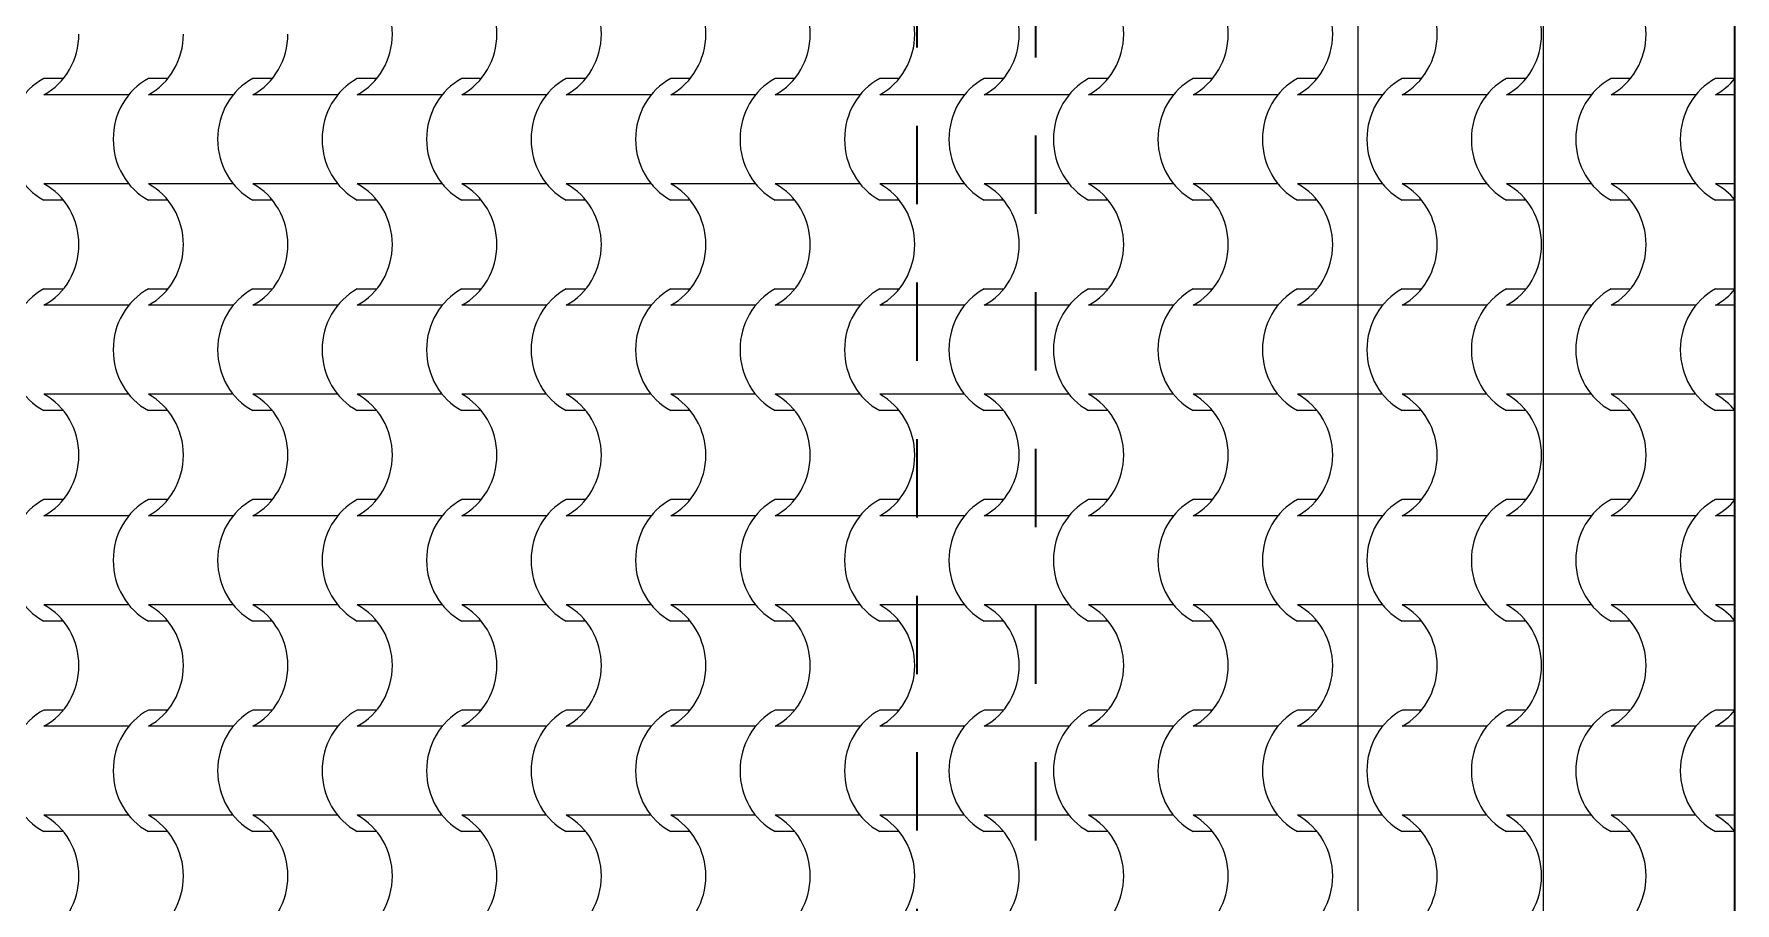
# Model space of a CAD drawing. Header units: millimetres. Extents: x -440 to 2671, y 0 to 297.
# Drawn here: x -277.82 to -231.82, y 124.94 to 148.43 of the extents above; entities that cross this region are included whole.
import ezdxf

# ---------------------------------------------------------------- set-up
doc = ezdxf.new("R2010")
doc.units = ezdxf.units.MM
doc.header["$MEASUREMENT"] = 0
doc.set_wipeout_variables(frame=1)
doc.linetypes.add('- Прекъснати линия', pattern=[4.233333, 2.116667, -2.116667])
doc.linetypes.add('Wipeout_Contour', pattern=[1000, 0, -1000])
doc.layers.add('102', color=254, linetype='Continuous', lineweight=15)
doc.layers.add('41', color=7, linetype='Continuous', lineweight=35)
doc.layers.add('65', color=7, linetype='Continuous', lineweight=20, true_color=0x4e4e4e)
doc.layers.add('85', color=7, linetype='Continuous', lineweight=20, true_color=0x404040)

# ---------------------------------------------------------------- blocks, each defined once
blk = doc.blocks.new('*X44')
at = {"layer": '102', "color": 254, "linetype": 'Continuous', "lineweight": 15}
for p, q in [((163.165, 147.227), (162.638, 147.227)), ((165.99, 147.227), (165.463, 147.227)), ((168.816, 147.227), (168.289, 147.227)), ((171.641, 147.227), (171.114, 147.227)), ((174.466, 147.227), (173.94, 147.227)), ((177.292, 147.227), (176.765, 147.227)), ((180.117, 147.227), (179.59, 147.227)), ((182.943, 147.227), (182.416, 147.227)), ((185.768, 147.227), (185.241, 147.227)), ((188.593, 147.227), (188.067, 147.227)), ((191.419, 147.227), (190.892, 147.227)), ((194.244, 147.227), (193.717, 147.227)), ((197.07, 147.227), (196.543, 147.227)), ((199.895, 147.227), (199.368, 147.227)), ((202.72, 147.227), (202.194, 147.227)), ((205.546, 147.227), (205.019, 147.227)), ((208.371, 147.227), (207.844, 147.227)), ((163.784, 146.787), (162.638, 146.787)), ((164.93, 146.787), (163.784, 146.787)), ((166.609, 146.787), (165.463, 146.787)), ((167.755, 146.787), (166.609, 146.787)), ((169.435, 146.787), (168.289, 146.787)), ((170.581, 146.787), (169.435, 146.787)), ((172.26, 146.787), (171.114, 146.787)), ((173.406, 146.787), (172.26, 146.787)), ((175.086, 146.787), (173.94, 146.787)), ((176.231, 146.787), (175.086, 146.787)), ((177.911, 146.787), (176.765, 146.787)), ((179.057, 146.787), (177.911, 146.787)), ((180.736, 146.787), (179.59, 146.787)), ((181.882, 146.787), (180.736, 146.787)), ((183.562, 146.787), (182.416, 146.787)), ((184.708, 146.787), (183.562, 146.787)), ((186.387, 146.787), (185.241, 146.787)), ((187.533, 146.787), (186.387, 146.787)), ((189.212, 146.787), (188.067, 146.787)), ((190.358, 146.787), (189.212, 146.787)), ((192.038, 146.787), (190.892, 146.787)), ((193.184, 146.787), (192.038, 146.787)), ((194.863, 146.787), (193.717, 146.787)), ((196.009, 146.787), (194.863, 146.787)), ((197.689, 146.787), (196.543, 146.787)), ((198.835, 146.787), (197.689, 146.787)), ((200.514, 146.787), (199.368, 146.787)), ((201.66, 146.787), (200.514, 146.787)), ((203.339, 146.787), (202.194, 146.787)), ((204.485, 146.787), (203.339, 146.787)), ((206.165, 146.787), (205.019, 146.787)), ((207.311, 146.787), (206.165, 146.787)), ((208.371, 146.787), (207.844, 146.787)), ((163.784, 144.382), (162.638, 144.382)), ((164.93, 144.382), (163.784, 144.382)), ((166.609, 144.382), (165.463, 144.382)), ((167.755, 144.382), (166.609, 144.382)), ((169.435, 144.382), (168.289, 144.382)), ((170.581, 144.382), (169.435, 144.382)), ((172.26, 144.382), (171.114, 144.382)), ((173.406, 144.382), (172.26, 144.382)), ((175.086, 144.382), (173.94, 144.382)), ((176.231, 144.382), (175.086, 144.382)), ((177.911, 144.382), (176.765, 144.382)), ((179.057, 144.382), (177.911, 144.382)), ((180.736, 144.382), (179.59, 144.382)), ((181.882, 144.382), (180.736, 144.382)), ((183.562, 144.382), (182.416, 144.382)), ((184.708, 144.382), (183.562, 144.382)), ((186.387, 144.382), (185.241, 144.382)), ((187.533, 144.382), (186.387, 144.382)), ((189.212, 144.382), (188.067, 144.382)), ((190.358, 144.382), (189.212, 144.382)), ((192.038, 144.382), (190.892, 144.382)), ((193.184, 144.382), (192.038, 144.382)), ((194.863, 144.382), (193.717, 144.382)), ((196.009, 144.382), (194.863, 144.382)), ((197.689, 144.382), (196.543, 144.382)), ((198.835, 144.382), (197.689, 144.382)), ((200.514, 144.382), (199.368, 144.382)), ((201.66, 144.382), (200.514, 144.382)), ((203.339, 144.382), (202.194, 144.382)), ((204.485, 144.382), (203.339, 144.382)), ((206.165, 144.382), (205.019, 144.382)), ((207.311, 144.382), (206.165, 144.382)), ((208.371, 144.382), (207.844, 144.382)), ((163.165, 143.942), (162.638, 143.942)), ((165.99, 143.942), (165.463, 143.942)), ((168.816, 143.942), (168.289, 143.942)), ((171.641, 143.942), (171.114, 143.942)), ((174.466, 143.942), (173.94, 143.942)), ((177.292, 143.942), (176.765, 143.942)), ((180.117, 143.942), (179.59, 143.942)), ((182.943, 143.942), (182.416, 143.942)), ((185.768, 143.942), (185.241, 143.942)), ((188.593, 143.942), (188.067, 143.942)), ((191.419, 143.942), (190.892, 143.942)), ((194.244, 143.942), (193.717, 143.942)), ((197.07, 143.942), (196.543, 143.942)), ((199.895, 143.942), (199.368, 143.942)), ((202.72, 143.942), (202.194, 143.942)), ((205.546, 143.942), (205.019, 143.942)), ((208.371, 143.942), (207.844, 143.942)), ((163.165, 141.537), (162.638, 141.537)), ((165.99, 141.537), (165.463, 141.537)), ((168.816, 141.537), (168.289, 141.537)), ((171.641, 141.537), (171.114, 141.537)), ((174.466, 141.537), (173.94, 141.537)), ((177.292, 141.537), (176.765, 141.537)), ((180.117, 141.537), (179.59, 141.537)), ((182.943, 141.537), (182.416, 141.537)), ((185.768, 141.537), (185.241, 141.537)), ((188.593, 141.537), (188.067, 141.537)), ((191.419, 141.537), (190.892, 141.537)), ((194.244, 141.537), (193.717, 141.537)), ((197.07, 141.537), (196.543, 141.537)), ((199.895, 141.537), (199.368, 141.537)), ((202.72, 141.537), (202.194, 141.537)), ((205.546, 141.537), (205.019, 141.537)), ((208.371, 141.537), (207.844, 141.537)), ((163.784, 141.097), (162.638, 141.097)), ((164.93, 141.097), (163.784, 141.097)), ((166.609, 141.097), (165.463, 141.097)), ((167.755, 141.097), (166.609, 141.097)), ((169.435, 141.097), (168.289, 141.097)), ((170.581, 141.097), (169.435, 141.097)), ((172.26, 141.097), (171.114, 141.097)), ((173.406, 141.097), (172.26, 141.097)), ((175.086, 141.097), (173.94, 141.097)), ((176.231, 141.097), (175.086, 141.097)), ((177.911, 141.097), (176.765, 141.097)), ((179.057, 141.097), (177.911, 141.097)), ((180.736, 141.097), (179.59, 141.097)), ((181.882, 141.097), (180.736, 141.097)), ((183.562, 141.097), (182.416, 141.097)), ((184.708, 141.097), (183.562, 141.097)), ((186.387, 141.097), (185.241, 141.097)), ((187.533, 141.097), (186.387, 141.097)), ((189.212, 141.097), (188.067, 141.097)), ((190.358, 141.097), (189.212, 141.097)), ((192.038, 141.097), (190.892, 141.097)), ((193.184, 141.097), (192.038, 141.097)), ((194.863, 141.097), (193.717, 141.097)), ((196.009, 141.097), (194.863, 141.097)), ((197.689, 141.097), (196.543, 141.097)), ((198.835, 141.097), (197.689, 141.097)), ((200.514, 141.097), (199.368, 141.097)), ((201.66, 141.097), (200.514, 141.097)), ((203.339, 141.097), (202.194, 141.097)), ((204.485, 141.097), (203.339, 141.097)), ((206.165, 141.097), (205.019, 141.097)), ((207.311, 141.097), (206.165, 141.097)), ((208.371, 141.097), (207.844, 141.097)), ((163.784, 138.692), (162.638, 138.692)), ((164.93, 138.692), (163.784, 138.692)), ((166.609, 138.692), (165.463, 138.692)), ((167.755, 138.692), (166.609, 138.692)), ((169.435, 138.692), (168.289, 138.692)), ((170.581, 138.692), (169.435, 138.692)), ((172.26, 138.692), (171.114, 138.692)), ((173.406, 138.692), (172.26, 138.692)), ((175.086, 138.692), (173.94, 138.692)), ((176.231, 138.692), (175.086, 138.692)), ((177.911, 138.692), (176.765, 138.692)), ((179.057, 138.692), (177.911, 138.692)), ((180.736, 138.692), (179.59, 138.692)), ((181.882, 138.692), (180.736, 138.692)), ((183.562, 138.692), (182.416, 138.692)), ((184.708, 138.692), (183.562, 138.692)), ((186.387, 138.692), (185.241, 138.692)), ((187.533, 138.692), (186.387, 138.692)), ((189.212, 138.692), (188.067, 138.692)), ((190.358, 138.692), (189.212, 138.692)), ((192.038, 138.692), (190.892, 138.692)), ((193.184, 138.692), (192.038, 138.692)), ((194.863, 138.692), (193.717, 138.692)), ((196.009, 138.692), (194.863, 138.692)), ((197.689, 138.692), (196.543, 138.692)), ((198.835, 138.692), (197.689, 138.692)), ((200.514, 138.692), (199.368, 138.692)), ((201.66, 138.692), (200.514, 138.692)), ((203.339, 138.692), (202.194, 138.692)), ((204.485, 138.692), (203.339, 138.692)), ((206.165, 138.692), (205.019, 138.692)), ((207.311, 138.692), (206.165, 138.692)), ((208.371, 138.692), (207.844, 138.692)), ((163.165, 138.252), (162.638, 138.252)), ((165.99, 138.252), (165.463, 138.252)), ((168.816, 138.252), (168.289, 138.252)), ((171.641, 138.252), (171.114, 138.252)), ((174.466, 138.252), (173.94, 138.252)), ((177.292, 138.252), (176.765, 138.252)), ((180.117, 138.252), (179.59, 138.252)), ((182.943, 138.252), (182.416, 138.252)), ((185.768, 138.252), (185.241, 138.252)), ((188.593, 138.252), (188.067, 138.252)), ((191.419, 138.252), (190.892, 138.252)), ((194.244, 138.252), (193.717, 138.252)), ((197.07, 138.252), (196.543, 138.252)), ((199.895, 138.252), (199.368, 138.252)), ((202.72, 138.252), (202.194, 138.252)), ((205.546, 138.252), (205.019, 138.252)), ((208.371, 138.252), (207.844, 138.252)), ((163.165, 135.847), (162.638, 135.847)), ((165.99, 135.847), (165.463, 135.847)), ((168.816, 135.847), (168.289, 135.847)), ((171.641, 135.847), (171.114, 135.847)), ((174.466, 135.847), (173.94, 135.847)), ((177.292, 135.847), (176.765, 135.847)), ((180.117, 135.847), (179.59, 135.847)), ((182.943, 135.847), (182.416, 135.847)), ((185.768, 135.847), (185.241, 135.847)), ((188.593, 135.847), (188.067, 135.847)), ((191.419, 135.847), (190.892, 135.847)), ((194.244, 135.847), (193.717, 135.847)), ((197.07, 135.847), (196.543, 135.847)), ((199.895, 135.847), (199.368, 135.847)), ((202.72, 135.847), (202.194, 135.847)), ((205.546, 135.847), (205.019, 135.847)), ((208.371, 135.847), (207.844, 135.847)), ((163.784, 135.407), (162.638, 135.407)), ((164.93, 135.407), (163.784, 135.407)), ((166.609, 135.407), (165.463, 135.407)), ((167.755, 135.407), (166.609, 135.407)), ((169.435, 135.407), (168.289, 135.407)), ((170.581, 135.407), (169.435, 135.407)), ((172.26, 135.407), (171.114, 135.407)), ((173.406, 135.407), (172.26, 135.407)), ((175.086, 135.407), (173.94, 135.407)), ((176.231, 135.407), (175.086, 135.407)), ((177.911, 135.407), (176.765, 135.407)), ((179.057, 135.407), (177.911, 135.407)), ((180.736, 135.407), (179.59, 135.407)), ((181.882, 135.407), (180.736, 135.407)), ((183.562, 135.407), (182.416, 135.407)), ((184.708, 135.407), (183.562, 135.407)), ((186.387, 135.407), (185.241, 135.407)), ((187.533, 135.407), (186.387, 135.407)), ((189.212, 135.407), (188.067, 135.407)), ((190.358, 135.407), (189.212, 135.407)), ((192.038, 135.407), (190.892, 135.407)), ((193.184, 135.407), (192.038, 135.407)), ((194.863, 135.407), (193.717, 135.407)), ((196.009, 135.407), (194.863, 135.407)), ((197.689, 135.407), (196.543, 135.407)), ((198.835, 135.407), (197.689, 135.407)), ((200.514, 135.407), (199.368, 135.407)), ((201.66, 135.407), (200.514, 135.407)), ((203.339, 135.407), (202.194, 135.407)), ((204.485, 135.407), (203.339, 135.407)), ((206.165, 135.407), (205.019, 135.407)), ((207.311, 135.407), (206.165, 135.407)), ((208.371, 135.407), (207.844, 135.407)), ((163.784, 133.003), (162.638, 133.003)), ((164.93, 133.003), (163.784, 133.003)), ((166.609, 133.003), (165.463, 133.003)), ((167.755, 133.003), (166.609, 133.003)), ((169.435, 133.003), (168.289, 133.003)), ((170.581, 133.003), (169.435, 133.003)), ((172.26, 133.003), (171.114, 133.003)), ((173.406, 133.003), (172.26, 133.003)), ((175.086, 133.003), (173.94, 133.003)), ((176.231, 133.003), (175.086, 133.003)), ((177.911, 133.003), (176.765, 133.003)), ((179.057, 133.003), (177.911, 133.003)), ((180.736, 133.003), (179.59, 133.003)), ((181.882, 133.003), (180.736, 133.003)), ((183.562, 133.003), (182.416, 133.003)), ((184.708, 133.003), (183.562, 133.003)), ((186.387, 133.003), (185.241, 133.003)), ((187.533, 133.003), (186.387, 133.003)), ((189.212, 133.003), (188.067, 133.003)), ((190.358, 133.003), (189.212, 133.003)), ((192.038, 133.003), (190.892, 133.003)), ((193.184, 133.003), (192.038, 133.003)), ((194.863, 133.003), (193.717, 133.003)), ((196.009, 133.003), (194.863, 133.003)), ((197.689, 133.003), (196.543, 133.003)), ((198.835, 133.003), (197.689, 133.003)), ((200.514, 133.003), (199.368, 133.003)), ((201.66, 133.003), (200.514, 133.003)), ((203.339, 133.003), (202.194, 133.003)), ((204.485, 133.003), (203.339, 133.003)), ((206.165, 133.003), (205.019, 133.003)), ((207.311, 133.003), (206.165, 133.003)), ((208.371, 133.003), (207.844, 133.003)), ((163.165, 132.563), (162.638, 132.563)), ((165.99, 132.563), (165.463, 132.563)), ((168.816, 132.563), (168.289, 132.563)), ((171.641, 132.563), (171.114, 132.563)), ((174.466, 132.563), (173.94, 132.563)), ((177.292, 132.563), (176.765, 132.563)), ((180.117, 132.563), (179.59, 132.563)), ((182.943, 132.563), (182.416, 132.563)), ((185.768, 132.563), (185.241, 132.563)), ((188.593, 132.563), (188.067, 132.563)), ((191.419, 132.563), (190.892, 132.563)), ((194.244, 132.563), (193.717, 132.563)), ((197.07, 132.563), (196.543, 132.563)), ((199.895, 132.563), (199.368, 132.563)), ((202.72, 132.563), (202.194, 132.563)), ((205.546, 132.563), (205.019, 132.563)), ((208.371, 132.563), (207.844, 132.563)), ((163.165, 130.158), (162.638, 130.158)), ((165.99, 130.158), (165.463, 130.158)), ((168.816, 130.158), (168.289, 130.158)), ((171.641, 130.158), (171.114, 130.158)), ((174.466, 130.158), (173.94, 130.158)), ((177.292, 130.158), (176.765, 130.158)), ((180.117, 130.158), (179.59, 130.158)), ((182.943, 130.158), (182.416, 130.158)), ((185.768, 130.158), (185.241, 130.158)), ((188.593, 130.158), (188.067, 130.158)), ((191.419, 130.158), (190.892, 130.158)), ((194.244, 130.158), (193.717, 130.158)), ((197.07, 130.158), (196.543, 130.158)), ((199.895, 130.158), (199.368, 130.158)), ((202.72, 130.158), (202.194, 130.158)), ((205.546, 130.158), (205.019, 130.158)), ((208.371, 130.158), (207.844, 130.158)), ((163.784, 129.718), (162.638, 129.718)), ((164.93, 129.718), (163.784, 129.718)), ((166.609, 129.718), (165.463, 129.718)), ((167.755, 129.718), (166.609, 129.718)), ((169.435, 129.718), (168.289, 129.718)), ((170.581, 129.718), (169.435, 129.718)), ((172.26, 129.718), (171.114, 129.718)), ((173.406, 129.718), (172.26, 129.718)), ((175.086, 129.718), (173.94, 129.718)), ((176.231, 129.718), (175.086, 129.718)), ((177.911, 129.718), (176.765, 129.718)), ((179.057, 129.718), (177.911, 129.718)), ((180.736, 129.718), (179.59, 129.718)), ((181.882, 129.718), (180.736, 129.718)), ((183.562, 129.718), (182.416, 129.718)), ((184.708, 129.718), (183.562, 129.718)), ((186.387, 129.718), (185.241, 129.718)), ((187.533, 129.718), (186.387, 129.718)), ((189.212, 129.718), (188.067, 129.718)), ((190.358, 129.718), (189.212, 129.718)), ((192.038, 129.718), (190.892, 129.718)), ((193.184, 129.718), (192.038, 129.718)), ((194.863, 129.718), (193.717, 129.718)), ((196.009, 129.718), (194.863, 129.718)), ((197.689, 129.718), (196.543, 129.718)), ((198.835, 129.718), (197.689, 129.718)), ((200.514, 129.718), (199.368, 129.718)), ((201.66, 129.718), (200.514, 129.718)), ((203.339, 129.718), (202.194, 129.718)), ((204.485, 129.718), (203.339, 129.718)), ((206.165, 129.718), (205.019, 129.718)), ((207.311, 129.718), (206.165, 129.718)), ((208.371, 129.718), (207.844, 129.718)), ((163.784, 127.313), (162.638, 127.313)), ((164.93, 127.313), (163.784, 127.313)), ((166.609, 127.313), (165.463, 127.313)), ((167.755, 127.313), (166.609, 127.313)), ((169.435, 127.313), (168.289, 127.313)), ((170.581, 127.313), (169.435, 127.313)), ((172.26, 127.313), (171.114, 127.313)), ((173.406, 127.313), (172.26, 127.313)), ((175.086, 127.313), (173.94, 127.313)), ((176.231, 127.313), (175.086, 127.313)), ((177.911, 127.313), (176.765, 127.313)), ((179.057, 127.313), (177.911, 127.313)), ((180.736, 127.313), (179.59, 127.313)), ((181.882, 127.313), (180.736, 127.313)), ((183.562, 127.313), (182.416, 127.313)), ((184.708, 127.313), (183.562, 127.313)), ((186.387, 127.313), (185.241, 127.313)), ((187.533, 127.313), (186.387, 127.313)), ((189.212, 127.313), (188.067, 127.313)), ((190.358, 127.313), (189.212, 127.313)), ((192.038, 127.313), (190.892, 127.313)), ((193.184, 127.313), (192.038, 127.313)), ((194.863, 127.313), (193.717, 127.313)), ((196.009, 127.313), (194.863, 127.313)), ((197.689, 127.313), (196.543, 127.313)), ((198.835, 127.313), (197.689, 127.313)), ((200.514, 127.313), (199.368, 127.313)), ((201.66, 127.313), (200.514, 127.313)), ((203.339, 127.313), (202.194, 127.313)), ((204.485, 127.313), (203.339, 127.313)), ((206.165, 127.313), (205.019, 127.313)), ((207.311, 127.313), (206.165, 127.313)), ((208.371, 127.313), (207.844, 127.313)), ((163.165, 126.873), (162.638, 126.873)), ((165.99, 126.873), (165.463, 126.873)), ((168.816, 126.873), (168.289, 126.873)), ((171.641, 126.873), (171.114, 126.873)), ((174.466, 126.873), (173.94, 126.873)), ((177.292, 126.873), (176.765, 126.873)), ((180.117, 126.873), (179.59, 126.873)), ((182.943, 126.873), (182.416, 126.873)), ((185.768, 126.873), (185.241, 126.873)), ((188.593, 126.873), (188.067, 126.873)), ((191.419, 126.873), (190.892, 126.873)), ((194.244, 126.873), (193.717, 126.873)), ((197.07, 126.873), (196.543, 126.873)), ((199.895, 126.873), (199.368, 126.873)), ((202.72, 126.873), (202.194, 126.873)), ((205.546, 126.873), (205.019, 126.873)), ((208.371, 126.873), (207.844, 126.873))]:
    blk.add_line(p, q, dxfattribs=at)
for centre, major_axis, start_param, end_param in [((170.326, 148.424), (0, 1.849), 4.715365, 5.812147), ((173.151, 148.424), (0, 1.849), 4.715365, 5.812147), ((175.976, 148.424), (0, 1.849), 4.715365, 5.812147), ((178.802, 148.424), (0, 1.849), 4.715365, 5.812147), ((181.627, 148.424), (0, 1.849), 4.715365, 5.812147), ((184.453, 148.424), (0, 1.849), 4.715365, 5.812147), ((187.278, 148.424), (0, 1.849), 4.715365, 5.812147), ((190.103, 148.424), (0, 1.849), 4.715365, 5.812147), ((192.929, 148.424), (0, 1.849), 4.715365, 5.812147), ((195.754, 148.424), (0, 1.849), 4.715365, 5.812147), ((198.58, 148.424), (0, 1.849), 4.715365, 5.812147), ((201.405, 148.424), (0, 1.849), 4.715365, 5.812147), ((204.23, 148.424), (0, 1.849), 4.715365, 5.812147), ((161.849, 148.435), (0, 1.849), 3.612631, 4.709413), ((164.675, 148.435), (0, 1.849), 3.612631, 4.709413), ((167.5, 148.435), (0, 1.849), 3.612631, 4.709413), ((170.326, 148.435), (0, 1.849), 3.612631, 4.709413), ((173.151, 148.435), (0, 1.849), 3.612631, 4.709413), ((175.976, 148.435), (0, 1.849), 3.612631, 4.709413), ((178.802, 148.435), (0, 1.849), 3.612631, 4.709413), ((181.627, 148.435), (0, 1.849), 3.612631, 4.709413), ((184.453, 148.435), (0, 1.849), 3.612631, 4.709413), ((187.278, 148.435), (0, 1.849), 3.612631, 4.709413), ((190.103, 148.435), (0, 1.849), 3.612631, 4.709413), ((192.929, 148.435), (0, 1.849), 3.612631, 4.709413), ((195.754, 148.435), (0, 1.849), 3.612631, 4.709413), ((198.58, 148.435), (0, 1.849), 3.612631, 4.709413), ((201.405, 148.435), (0, 1.849), 3.612631, 4.709413), ((204.23, 148.435), (0, 1.849), 3.612631, 4.709413), ((163.414, 145.584), (0, 1.839), 0.466079, 2.675513), ((166.24, 145.584), (0, 1.839), 0.466079, 2.675513), ((169.065, 145.584), (0, 1.839), 0.466079, 2.675513), ((171.891, 145.584), (0, 1.839), 0.466079, 2.675513), ((174.716, 145.584), (0, 1.839), 0.466079, 2.675513), ((177.541, 145.584), (0, 1.839), 0.466079, 2.675513), ((180.367, 145.584), (0, 1.839), 0.466079, 2.675513), ((183.192, 145.584), (0, 1.839), 0.466079, 2.675513), ((186.018, 145.584), (0, 1.839), 0.466079, 2.675513), ((188.843, 145.584), (0, 1.839), 0.466079, 2.675513), ((191.668, 145.584), (0, 1.839), 0.466079, 2.675513), ((194.494, 145.584), (0, 1.839), 0.466079, 2.675513), ((197.319, 145.584), (0, 1.839), 0.466079, 2.675513), ((200.145, 145.584), (0, 1.839), 0.466079, 2.675513), ((202.97, 145.584), (0, 1.839), 0.466079, 2.675513), ((205.795, 145.584), (0, 1.839), 0.466079, 2.675513), ((208.621, 145.584), (0, 1.839), 0.466079, 2.675513), ((207.056, 148.435), (0, 1.849), 3.612631, 4.000337), ((161.849, 142.734), (0, 1.849), 4.715365, 5.812147), ((164.675, 142.734), (0, 1.849), 4.715365, 5.812147), ((167.5, 142.734), (0, 1.849), 4.715365, 5.812147), ((170.326, 142.734), (0, 1.849), 4.715365, 5.812147), ((173.151, 142.734), (0, 1.849), 4.715365, 5.812147), ((175.976, 142.734), (0, 1.849), 4.715365, 5.812147), ((178.802, 142.734), (0, 1.849), 4.715365, 5.812147), ((181.627, 142.734), (0, 1.849), 4.715365, 5.812147), ((184.453, 142.734), (0, 1.849), 4.715365, 5.812147), ((187.278, 142.734), (0, 1.849), 4.715365, 5.812147), ((190.103, 142.734), (0, 1.849), 4.715365, 5.812147), ((192.929, 142.734), (0, 1.849), 4.715365, 5.812147), ((195.754, 142.734), (0, 1.849), 4.715365, 5.812147), ((198.58, 142.734), (0, 1.849), 4.715365, 5.812147), ((201.405, 142.734), (0, 1.849), 4.715365, 5.812147), ((204.23, 142.734), (0, 1.849), 4.715365, 5.812147), ((207.056, 142.734), (0, 1.849), 5.42444, 5.812147), ((161.849, 142.745), (0, 1.849), 3.612631, 4.709413), ((164.675, 142.745), (0, 1.849), 3.612631, 4.709413), ((167.5, 142.745), (0, 1.849), 3.612631, 4.709413), ((170.326, 142.745), (0, 1.849), 3.612631, 4.709413), ((173.151, 142.745), (0, 1.849), 3.612631, 4.709413), ((175.976, 142.745), (0, 1.849), 3.612631, 4.709413), ((178.802, 142.745), (0, 1.849), 3.612631, 4.709413), ((181.627, 142.745), (0, 1.849), 3.612631, 4.709413), ((184.453, 142.745), (0, 1.849), 3.612631, 4.709413), ((187.278, 142.745), (0, 1.849), 3.612631, 4.709413), ((190.103, 142.745), (0, 1.849), 3.612631, 4.709413), ((192.929, 142.745), (0, 1.849), 3.612631, 4.709413), ((195.754, 142.745), (0, 1.849), 3.612631, 4.709413), ((198.58, 142.745), (0, 1.849), 3.612631, 4.709413), ((201.405, 142.745), (0, 1.849), 3.612631, 4.709413), ((204.23, 142.745), (0, 1.849), 3.612631, 4.709413), ((163.414, 139.895), (0, 1.839), 0.466079, 2.675513), ((166.24, 139.895), (0, 1.839), 0.466079, 2.675513), ((169.065, 139.895), (0, 1.839), 0.466079, 2.675513), ((171.891, 139.895), (0, 1.839), 0.466079, 2.675513), ((174.716, 139.895), (0, 1.839), 0.466079, 2.675513), ((177.541, 139.895), (0, 1.839), 0.466079, 2.675513), ((180.367, 139.895), (0, 1.839), 0.466079, 2.675513), ((183.192, 139.895), (0, 1.839), 0.466079, 2.675513), ((186.018, 139.895), (0, 1.839), 0.466079, 2.675513), ((188.843, 139.895), (0, 1.839), 0.466079, 2.675513), ((191.668, 139.895), (0, 1.839), 0.466079, 2.675513), ((194.494, 139.895), (0, 1.839), 0.466079, 2.675513), ((197.319, 139.895), (0, 1.839), 0.466079, 2.675513), ((200.145, 139.895), (0, 1.839), 0.466079, 2.675513), ((202.97, 139.895), (0, 1.839), 0.466079, 2.675513), ((205.795, 139.895), (0, 1.839), 0.466079, 2.675513), ((208.621, 139.895), (0, 1.839), 0.466079, 2.675513), ((207.056, 142.745), (0, 1.849), 3.612631, 4.000338), ((161.849, 137.044), (0, 1.849), 4.715365, 5.812147), ((164.675, 137.044), (0, 1.849), 4.715365, 5.812147), ((167.5, 137.044), (0, 1.849), 4.715365, 5.812147), ((170.326, 137.044), (0, 1.849), 4.715365, 5.812147), ((173.151, 137.044), (0, 1.849), 4.715365, 5.812147), ((175.976, 137.044), (0, 1.849), 4.715365, 5.812147), ((178.802, 137.044), (0, 1.849), 4.715365, 5.812147), ((181.627, 137.044), (0, 1.849), 4.715365, 5.812147), ((184.453, 137.044), (0, 1.849), 4.715365, 5.812147), ((187.278, 137.044), (0, 1.849), 4.715365, 5.812147), ((190.103, 137.044), (0, 1.849), 4.715365, 5.812147), ((192.929, 137.044), (0, 1.849), 4.715365, 5.812147), ((195.754, 137.044), (0, 1.849), 4.715365, 5.812147), ((198.58, 137.044), (0, 1.849), 4.715365, 5.812147), ((201.405, 137.044), (0, 1.849), 4.715365, 5.812147), ((204.23, 137.044), (0, 1.849), 4.715365, 5.812147), ((207.056, 137.044), (0, 1.849), 5.424439, 5.812147), ((161.849, 137.055), (0, 1.849), 3.612631, 4.709413), ((164.675, 137.055), (0, 1.849), 3.612631, 4.709413), ((167.5, 137.055), (0, 1.849), 3.612631, 4.709413), ((170.326, 137.055), (0, 1.849), 3.612631, 4.709413), ((173.151, 137.055), (0, 1.849), 3.612631, 4.709413), ((175.976, 137.055), (0, 1.849), 3.612631, 4.709413), ((178.802, 137.055), (0, 1.849), 3.612631, 4.709413), ((181.627, 137.055), (0, 1.849), 3.612631, 4.709413), ((184.453, 137.055), (0, 1.849), 3.612631, 4.709413), ((187.278, 137.055), (0, 1.849), 3.612631, 4.709413), ((190.103, 137.055), (0, 1.849), 3.612631, 4.709413), ((192.929, 137.055), (0, 1.849), 3.612631, 4.709413), ((195.754, 137.055), (0, 1.849), 3.612631, 4.709413), ((198.58, 137.055), (0, 1.849), 3.612631, 4.709413), ((201.405, 137.055), (0, 1.849), 3.612631, 4.709413), ((204.23, 137.055), (0, 1.849), 3.612631, 4.709413), ((163.414, 134.205), (0, 1.839), 0.466079, 2.675513), ((166.24, 134.205), (0, 1.839), 0.466079, 2.675513), ((169.065, 134.205), (0, 1.839), 0.466079, 2.675513), ((171.891, 134.205), (0, 1.839), 0.466079, 2.675513), ((174.716, 134.205), (0, 1.839), 0.466079, 2.675513), ((177.541, 134.205), (0, 1.839), 0.466079, 2.675513), ((180.367, 134.205), (0, 1.839), 0.466079, 2.675513), ((183.192, 134.205), (0, 1.839), 0.466079, 2.675513), ((186.018, 134.205), (0, 1.839), 0.466079, 2.675513), ((188.843, 134.205), (0, 1.839), 0.466079, 2.675513), ((191.668, 134.205), (0, 1.839), 0.466079, 2.675513), ((194.494, 134.205), (0, 1.839), 0.466079, 2.675513), ((197.319, 134.205), (0, 1.839), 0.466079, 2.675513), ((200.145, 134.205), (0, 1.839), 0.466079, 2.675513), ((202.97, 134.205), (0, 1.839), 0.466079, 2.675513), ((205.795, 134.205), (0, 1.839), 0.466079, 2.675513), ((208.621, 134.205), (0, 1.839), 0.466079, 2.675513), ((207.056, 137.055), (0, 1.849), 3.612631, 4.000339), ((161.849, 131.355), (0, 1.849), 4.715365, 5.812147), ((164.675, 131.355), (0, 1.849), 4.715365, 5.812147), ((167.5, 131.355), (0, 1.849), 4.715365, 5.812147), ((170.326, 131.355), (0, 1.849), 4.715365, 5.812147), ((173.151, 131.355), (0, 1.849), 4.715365, 5.812147), ((175.976, 131.355), (0, 1.849), 4.715365, 5.812147), ((178.802, 131.355), (0, 1.849), 4.715365, 5.812147), ((181.627, 131.355), (0, 1.849), 4.715365, 5.812147), ((184.453, 131.355), (0, 1.849), 4.715365, 5.812147), ((187.278, 131.355), (0, 1.849), 4.715365, 5.812147), ((190.103, 131.355), (0, 1.849), 4.715365, 5.812147), ((192.929, 131.355), (0, 1.849), 4.715365, 5.812147), ((195.754, 131.355), (0, 1.849), 4.715365, 5.812147), ((198.58, 131.355), (0, 1.849), 4.715365, 5.812147), ((201.405, 131.355), (0, 1.849), 4.715365, 5.812147), ((204.23, 131.355), (0, 1.849), 4.715365, 5.812147), ((207.056, 131.355), (0, 1.849), 5.424438, 5.812147), ((161.849, 131.366), (0, 1.849), 3.612631, 4.709413), ((164.675, 131.366), (0, 1.849), 3.612631, 4.709413), ((167.5, 131.366), (0, 1.849), 3.612631, 4.709413), ((170.326, 131.366), (0, 1.849), 3.612631, 4.709413), ((173.151, 131.366), (0, 1.849), 3.612631, 4.709413), ((175.976, 131.366), (0, 1.849), 3.612631, 4.709413), ((178.802, 131.366), (0, 1.849), 3.612631, 4.709413), ((181.627, 131.366), (0, 1.849), 3.612631, 4.709413), ((184.453, 131.366), (0, 1.849), 3.612631, 4.709413), ((187.278, 131.366), (0, 1.849), 3.612631, 4.709413), ((190.103, 131.366), (0, 1.849), 3.612631, 4.709413), ((192.929, 131.366), (0, 1.849), 3.612631, 4.709413), ((195.754, 131.366), (0, 1.849), 3.612631, 4.709413), ((198.58, 131.366), (0, 1.849), 3.612631, 4.709413), ((201.405, 131.366), (0, 1.849), 3.612631, 4.709413), ((204.23, 131.366), (0, 1.849), 3.612631, 4.709413), ((163.414, 128.515), (0, 1.839), 0.466079, 2.675513), ((166.24, 128.515), (0, 1.839), 0.466079, 2.675513), ((169.065, 128.515), (0, 1.839), 0.466079, 2.675513), ((171.891, 128.515), (0, 1.839), 0.466079, 2.675513), ((174.716, 128.515), (0, 1.839), 0.466079, 2.675513), ((177.541, 128.515), (0, 1.839), 0.466079, 2.675513), ((180.367, 128.515), (0, 1.839), 0.466079, 2.675513), ((183.192, 128.515), (0, 1.839), 0.466079, 2.675513), ((186.018, 128.515), (0, 1.839), 0.466079, 2.675513), ((188.843, 128.515), (0, 1.839), 0.466079, 2.675513), ((191.668, 128.515), (0, 1.839), 0.466079, 2.675513), ((194.494, 128.515), (0, 1.839), 0.466079, 2.675513), ((197.319, 128.515), (0, 1.839), 0.466079, 2.675513), ((200.145, 128.515), (0, 1.839), 0.466079, 2.675513), ((202.97, 128.515), (0, 1.839), 0.466079, 2.675513), ((205.795, 128.515), (0, 1.839), 0.466079, 2.675513), ((208.621, 128.515), (0, 1.839), 0.466079, 2.675513), ((207.056, 131.366), (0, 1.849), 3.612631, 4.00034), ((161.849, 125.665), (0, 1.849), 4.715365, 5.812147), ((164.675, 125.665), (0, 1.849), 4.715365, 5.812147), ((167.5, 125.665), (0, 1.849), 4.715365, 5.812147), ((170.326, 125.665), (0, 1.849), 4.715365, 5.812147), ((173.151, 125.665), (0, 1.849), 4.715365, 5.812147), ((175.976, 125.665), (0, 1.849), 4.715365, 5.812147), ((178.802, 125.665), (0, 1.849), 4.715365, 5.812147), ((181.627, 125.665), (0, 1.849), 4.715365, 5.812147), ((184.453, 125.665), (0, 1.849), 4.715365, 5.812147), ((187.278, 125.665), (0, 1.849), 4.715365, 5.812147), ((190.103, 125.665), (0, 1.849), 4.715365, 5.812147), ((192.929, 125.665), (0, 1.849), 4.715365, 5.812147), ((195.754, 125.665), (0, 1.849), 4.715365, 5.812147), ((198.58, 125.665), (0, 1.849), 4.715365, 5.812147), ((201.405, 125.665), (0, 1.849), 4.715365, 5.812147), ((204.23, 125.665), (0, 1.849), 4.715365, 5.812147), ((207.056, 125.665), (0, 1.849), 5.424437, 5.812147), ((161.849, 125.676), (0, 1.849), 3.612631, 4.709413), ((164.675, 125.676), (0, 1.849), 3.612631, 4.709413), ((167.5, 125.676), (0, 1.849), 3.612631, 4.709413), ((170.326, 125.676), (0, 1.849), 3.612631, 4.709413), ((173.151, 125.676), (0, 1.849), 3.612631, 4.709413), ((175.976, 125.676), (0, 1.849), 3.612631, 4.709413), ((178.802, 125.676), (0, 1.849), 3.612631, 4.709413), ((181.627, 125.676), (0, 1.849), 3.612631, 4.709413), ((184.453, 125.676), (0, 1.849), 3.612631, 4.709413), ((187.278, 125.676), (0, 1.849), 3.612631, 4.709413), ((190.103, 125.676), (0, 1.849), 3.612631, 4.709413), ((192.929, 125.676), (0, 1.849), 3.612631, 4.709413), ((195.754, 125.676), (0, 1.849), 3.612631, 4.709413), ((198.58, 125.676), (0, 1.849), 3.612631, 4.709413), ((201.405, 125.676), (0, 1.849), 3.612631, 4.709413), ((204.23, 125.676), (0, 1.849), 3.612631, 4.709413)]:
    blk.add_ellipse(centre, major_axis=major_axis, ratio=0.939693, start_param=start_param, end_param=end_param, dxfattribs=at)

msp = doc.modelspace()

# ---------------------------------------------------------------- wipeouts: each hides what was drawn before it
at = {"color": 254, "linetype": 'Wipeout_Contour', "lineweight": 0, "ltscale": 1131.990195}
msp.add_wipeout([(-366.817, 96.498), (-246.817, 96.498), (-231.817, 111.498), (-231.817, 234.498), (-366.817, 234.498)], dxfattribs=at)

# ---------------------------------------------------------------- next in the draw order: linework, layer by layer
at = {"layer": '41', "color": 7, "linetype": 'Continuous', "lineweight": 35, "flags": 128}
msp.add_lwpolyline([(-231.817, 234.498), (-231.817, 111.498)], dxfattribs=at)
at = {"layer": '85', "linetype": 'Continuous', "lineweight": 20}
for p, q in [((-242.007, 96.671), (-242.007, 234.677)), ((-236.998, 111.498), (-236.998, 234.498))]:
    msp.add_line(p, q, dxfattribs=at)

# ---------------------------------------------------------------- next in the draw order: block references
at = {"layer": '65', "color": 251, "linetype": 'Continuous', "lineweight": 20, "true_color": 0x4e4e4e}
msp.add_blockref('*X44', (-440.188, 0), dxfattribs=at)

# ---------------------------------------------------------------- next in the draw order: wipeouts: each hides what was drawn before it
at = {"color": 254, "linetype": 'Wipeout_Contour', "lineweight": 0, "ltscale": 1886.276001}
msp.add_wipeout([(-96.817, 234.498), (-231.817, 234.498), (-231.817, 111.498), (-216.817, 96.498), (-96.817, 96.498), (-165.817, 165.498)], dxfattribs=at)

# ---------------------------------------------------------------- next in the draw order: linework, layer by layer
at = {"layer": '41', "color": 7, "linetype": 'Continuous', "lineweight": 35, "flags": 128}
msp.add_lwpolyline([(-231.817, 111.498), (-231.817, 234.498)], dxfattribs=at)
at = {"layer": '41', "color": 7, "linetype": '- Прекъснати линия', "lineweight": 35, "flags": 128}
for points in [[(-253.935, 101.498), (-253.935, 162.498), (-121.817, 162.498)], [(-121.817, 159.298), (-250.735, 159.298), (-250.735, 159.998), (-250.735, 101.498)]]:
    msp.add_lwpolyline(points, dxfattribs=at)

doc.saveas('drawing.dxf')
